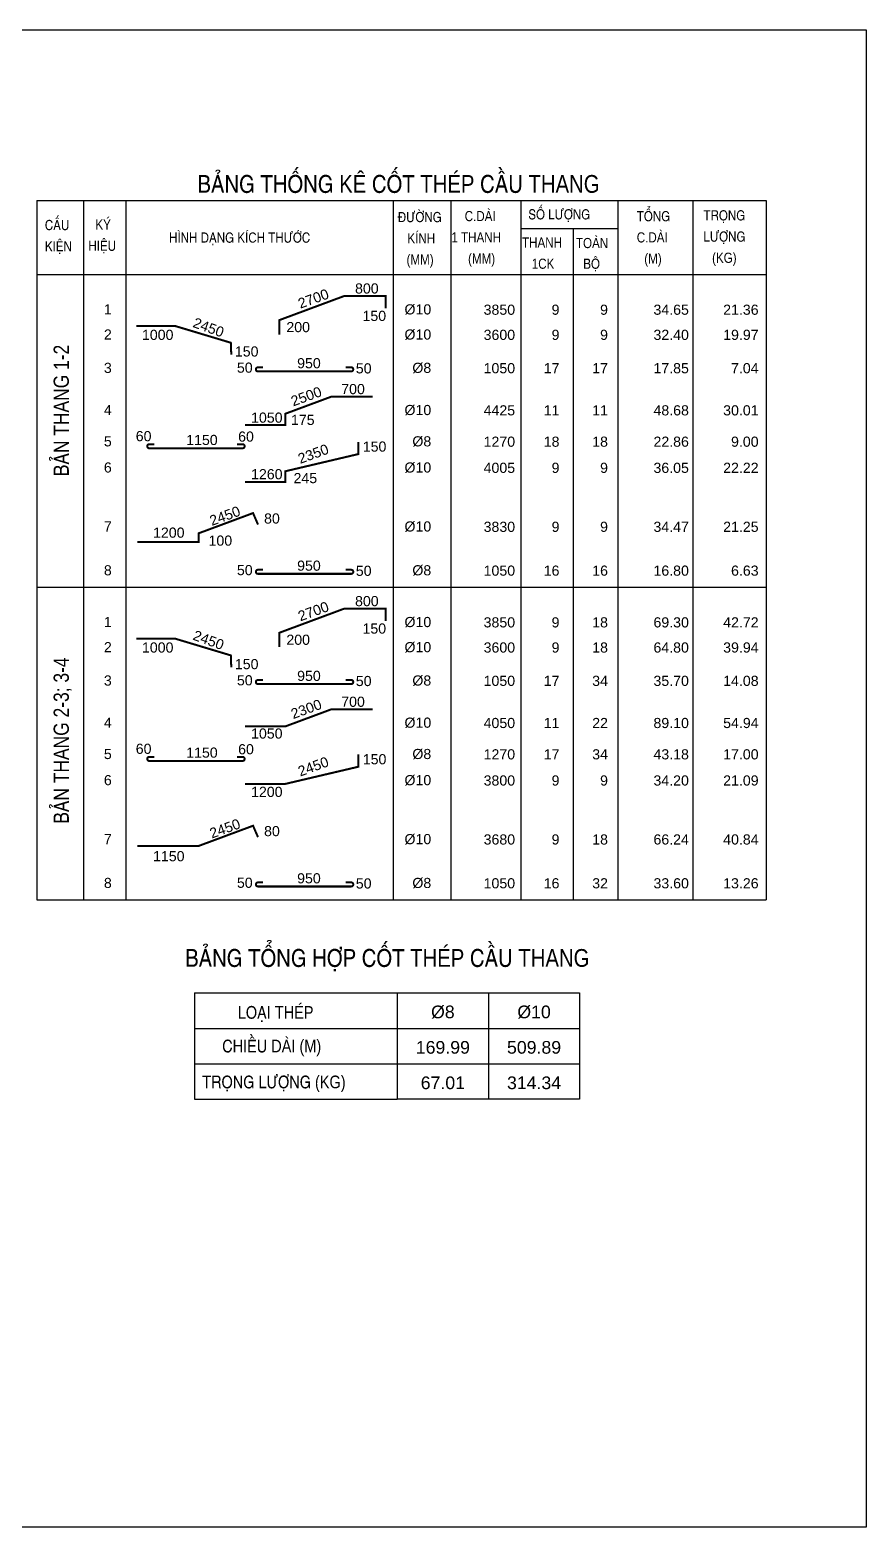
# Model space of a CAD drawing. Header units: millimetres. Extents: x -559287 to -299624, y 2351330 to 2655682.
# Drawn here: x -424143 to -407640, y 2351330 to 2380879 of the extents above; entities that cross this region are included whole.
import ezdxf
from ezdxf.enums import TextEntityAlignment as Align

# ---------------------------------------------------------------- set-up
doc = ezdxf.new("R2010")
doc.units = ezdxf.units.MM
doc.header["$LTSCALE"] = 10
for name, color, linetype, lineweight in [('Net thay', 4, 'Continuous', 25), ('Text', 54, 'Continuous', 25), ('Thep doc', 140, 'Continuous', 60), ('TKTHEP', 54, 'Continuous', 25)]:
    doc.layers.add(name, color=color, linetype=linetype, lineweight=lineweight)
doc.layers.add('ththep', color=3, linetype='Continuous')
doc.styles.add('NGHIA5', font='arial_0.ttf', dxfattribs={"height": 180})
doc.styles.add('STYLE1-S1', font='VHARIALN.TTF')

# ---------------------------------------------------------------- blocks, each defined once
blk = doc.blocks.new('NGHIA_THKE')
at = {"layer": 'TKTHEP', "style": 'NGHIA5'}
for tag, p in [('KT1', (-6747, 220)), ('KT2', (-5931, 212)), ('KT3', (-4910, 212)), ('KT4', (-3927, 212)), ('KT5', (-2978, 212)), ('KT6', (-2066, 212)), ('KT7', (-1094, 212)), ('DK', (0, 0)), ('CD1T', (2069, -8)), ('1T', (3164, -8)), ('TST', (4360, -8)), ('TCD', (6357, -8)), ('TL', (8076, -8)), ('KT8', (-6747, -258)), ('KT9', (-5931, -266)), ('KT10', (-4910, -266)), ('KT11', (-3927, -266)), ('KT12', (-2978, -266)), ('KT13', (-2066, -266)), ('KT14', (-1094, -266))]:
    blk.add_attdef(tag, text='', height=250, dxfattribs=at).set_placement(p, align=Align.RIGHT)
blk.add_attdef('SHT', text='', height=250, dxfattribs=at).set_placement((-7979, 0), align=Align.CENTER)

msp = doc.modelspace()

# ---------------------------------------------------------------- linework, layer by layer
at = {"layer": 'Net thay', "linetype": 'Continuous'}
for p, q in [((-424009.2, 2377509.3), (-409609.1, 2377509.3)), ((-424009.2, 2377509.3), (-424009.2, 2363712.1)), ((-423084.8, 2377509.3), (-423084.8, 2363712.1)), ((-422249.3, 2377509.3), (-422249.3, 2363712.1)), ((-416970.9, 2377509.3), (-416970.9, 2363712.1)), ((-415834.2, 2377509.3), (-415834.2, 2363712.1)), ((-414457.3, 2377509.3), (-414457.3, 2363712.1)), ((-412539.9, 2377509.3), (-412539.9, 2363712.1)), ((-411058.1, 2377509.3), (-411058.1, 2363712.1)), ((-409609.1, 2377509.3), (-409609.1, 2363712.1)), ((-414457.3, 2376959), (-412539.9, 2376959)), ((-413422.5, 2376959), (-413422.5, 2363712.1)), ((-424009.2, 2376054), (-409609.1, 2376054)), ((-424009.2, 2369883), (-409609.1, 2369883)), ((-424009.2, 2363712.1), (-409609.1, 2363712.1))]:
    msp.add_line(p, q, dxfattribs=at)
at = {"layer": 'Thep doc', "const_width": 40}
for points in [[(-419223.4, 2374867.2), (-419223.4, 2375150.4), (-417939.9, 2375627.3), (-417122, 2375627.3), (-417122, 2375384.8)], [(-420168.9, 2374469), (-420178, 2374704.8), (-421268.3, 2375032.6), (-422042.4, 2375032.6)], [(-419896.7, 2373079), (-419103.6, 2373079), (-419103.6, 2373079), (-419103.6, 2373302.7), (-418193.2, 2373641), (-417375.3, 2373641)], [(-419896.7, 2371956.1), (-419103.6, 2371956.1), (-419103.6, 2372168.1), (-417664.1, 2372506.5), (-417664.1, 2372749)], [(-422023.6, 2370773.8), (-420812.5, 2370773.8), (-420812.5, 2370773.8), (-420812.5, 2370943.9), (-419739.6, 2371342.5), (-419641.5, 2371116.7)], [(-419223.4, 2368696.3), (-419223.4, 2368979.4), (-417939.9, 2369456.4), (-417122, 2369456.4), (-417122, 2369213.8)], [(-420168.9, 2368298), (-420178, 2368533.9), (-421268.3, 2368861.7), (-422042.4, 2368861.7)], [(-419896.7, 2367131.7), (-419103.6, 2367131.7), (-418193.2, 2367470.1), (-417375.3, 2367470.1)], [(-419896.7, 2365997.2), (-419103.6, 2365997.2), (-417664.1, 2366335.5), (-417664.1, 2366578)], [(-422023.6, 2364772.9), (-420812.5, 2364772.9), (-419739.6, 2365171.5), (-419641.5, 2364945.7)]]:
    msp.add_lwpolyline(points, dxfattribs=at)
for points in [[(-419541.1, 2374219.5), (-419643.4, 2374219.5, 1), (-419643.4, 2374139.5), (-417801.6, 2374139.5, 1), (-417801.6, 2374219.5), (-417909.2, 2374219.5)], [(-421685.1, 2372701.8), (-421787.4, 2372701.8, 1), (-421787.4, 2372621.8), (-419945.6, 2372621.8, 1), (-419945.6, 2372701.8), (-420053.2, 2372701.8)], [(-419541.1, 2370223.5), (-419643.4, 2370223.5, 1), (-419643.4, 2370143.5), (-417801.6, 2370143.5, 1), (-417801.6, 2370223.5), (-417909.2, 2370223.5)], [(-419541.1, 2368048.5), (-419643.4, 2368048.5, 1), (-419643.4, 2367968.5), (-417801.6, 2367968.5, 1), (-417801.6, 2368048.5), (-417909.2, 2368048.5)], [(-421685.1, 2366530.9), (-421787.4, 2366530.9, 1), (-421787.4, 2366450.9), (-419945.6, 2366450.9, 1), (-419945.6, 2366530.9), (-420053.2, 2366530.9)], [(-419541.1, 2364052.5), (-419643.4, 2364052.5, 1), (-419643.4, 2363972.5), (-417801.6, 2363972.5, 1), (-417801.6, 2364052.5), (-417909.2, 2364052.5)]]:
    msp.add_lwpolyline(points, format="xyb", dxfattribs=at)
at = {"layer": 'ththep', "color": 3}
for p, q in [((-420893, 2361872.6), (-416893, 2361872.6)), ((-420893, 2361872.6), (-420893, 2359772.6)), ((-416893, 2361872.6), (-416893, 2359772.6)), ((-420893, 2361172.6), (-416893, 2361172.6)), ((-420893, 2360472.6), (-416893, 2360472.6)), ((-420893, 2359772.6), (-416893, 2359772.6))]:
    msp.add_line(p, q, dxfattribs=at)
at = {"layer": 'ththep'}
for p, q in [((-416893, 2361872.6), (-413293, 2361872.6)), ((-415093, 2361872.6), (-415093, 2359772.6)), ((-413293, 2361872.6), (-413293, 2359772.6)), ((-416893, 2361172.6), (-413293, 2361172.6)), ((-416893, 2360472.6), (-413293, 2360472.6)), ((-413293, 2359772.6), (-416893, 2359772.6))]:
    msp.add_line(p, q, dxfattribs=at)
msp.add_lwpolyline([(-428812.7, 2380878.6), (-407640.3, 2380878.6), (-407640.3, 2351329.5), (-428812.7, 2351329.5)], close=True, dxfattribs=at)

# ---------------------------------------------------------------- block references
at = {"layer": 'TKTHEP'}
ref = msp.add_blockref('NGHIA_THKE', (-416222.5, 2375263.5), dxfattribs=dict(at, xscale=0.7999999999883585, yscale=0.7999999998137355, zscale=0.8))
ref.add_attrib('SHT', '1', dxfattribs={"height": 200, "style": 'NGHIA5'}).set_placement((-422605.5, 2375263.5), align=Align.CENTER)
ref.add_attrib('KT3', '2700', dxfattribs={"height": 200, "rotation": 20, "style": 'NGHIA5'}).set_placement((-418222.5, 2375588), align=Align.RIGHT)
ref.add_attrib('KT4', '150', dxfattribs={"height": 200, "style": 'NGHIA5'}).set_placement((-417113.2, 2375134.8), align=Align.RIGHT)
ref.add_attrib('KT5', '800', dxfattribs={"height": 200, "style": 'NGHIA5'}).set_placement((-417260.3, 2375676.4), align=Align.RIGHT)
ref.add_attrib('KT6', '200', dxfattribs={"height": 200, "style": 'NGHIA5'}).set_placement((-418615.5, 2374913.8), align=Align.RIGHT)
ref.add_attrib('DK', '%%c10', dxfattribs={"height": 200, "style": 'NGHIA5'}).set_placement((-416222.5, 2375263.5), align=Align.RIGHT)
ref.add_attrib('CD1T', '3850', dxfattribs={"height": 200, "style": 'NGHIA5'}).set_placement((-414567.1, 2375256.9), align=Align.RIGHT)
ref.add_attrib('1T', '9', dxfattribs={"height": 200, "style": 'NGHIA5'}).set_placement((-413691.4, 2375256.9), align=Align.RIGHT)
ref.add_attrib('TST', '9', dxfattribs={"height": 200, "style": 'NGHIA5'}).set_placement((-412734.4, 2375256.9), align=Align.RIGHT)
ref.add_attrib('TCD', '34.65', dxfattribs={"height": 200, "style": 'NGHIA5'}).set_placement((-411137.1, 2375256.9), align=Align.RIGHT)
ref.add_attrib('TL', '21.36', dxfattribs={"height": 200, "style": 'NGHIA5'}).set_placement((-409761.4, 2375256.9), align=Align.RIGHT)
ref = msp.add_blockref('NGHIA_THKE', (-416222.5, 2374767.4), dxfattribs=dict(at, xscale=0.7999999999883585, yscale=0.7999999998137355, zscale=0.8))
ref.add_attrib('SHT', '2', dxfattribs={"height": 200, "style": 'NGHIA5'}).set_placement((-422605.5, 2374767.4), align=Align.CENTER)
ref.add_attrib('KT1', '1000', dxfattribs={"height": 200, "style": 'NGHIA5'}).set_placement((-421310.4, 2374760.7), align=Align.RIGHT)
ref.add_attrib('KT4', '150', dxfattribs={"height": 200, "style": 'NGHIA5'}).set_placement((-419632.2, 2374432.8), align=Align.RIGHT)
ref.add_attrib('KT5', '2450', dxfattribs={"height": 200, "rotation": 340, "style": 'NGHIA5'}).set_placement((-420359.1, 2374807.6), align=Align.RIGHT)
ref.add_attrib('DK', '%%c10', dxfattribs={"height": 200, "style": 'NGHIA5'}).set_placement((-416222.5, 2374767.4), align=Align.RIGHT)
ref.add_attrib('CD1T', '3600', dxfattribs={"height": 200, "style": 'NGHIA5'}).set_placement((-414567.1, 2374760.8), align=Align.RIGHT)
ref.add_attrib('1T', '9', dxfattribs={"height": 200, "style": 'NGHIA5'}).set_placement((-413691.4, 2374760.8), align=Align.RIGHT)
ref.add_attrib('TST', '9', dxfattribs={"height": 200, "style": 'NGHIA5'}).set_placement((-412734.4, 2374760.8), align=Align.RIGHT)
ref.add_attrib('TCD', '32.40', dxfattribs={"height": 200, "style": 'NGHIA5'}).set_placement((-411137.1, 2374760.8), align=Align.RIGHT)
ref.add_attrib('TL', '19.97', dxfattribs={"height": 200, "style": 'NGHIA5'}).set_placement((-409761.4, 2374760.8), align=Align.RIGHT)
ref = msp.add_blockref('NGHIA_THKE', (-416222.5, 2374109.4), dxfattribs=dict(at, xscale=0.7999999999883585, yscale=0.7999999998137355, zscale=0.8))
ref.add_attrib('SHT', '3', dxfattribs={"height": 200, "style": 'NGHIA5'}).set_placement((-422605.5, 2374109.4), align=Align.CENTER)
ref.add_attrib('KT1', '50', dxfattribs={"height": 200, "style": 'NGHIA5'}).set_placement((-419746.8, 2374113.3), align=Align.RIGHT)
ref.add_attrib('KT2', '950', dxfattribs={"height": 200, "style": 'NGHIA5'}).set_placement((-418403.2, 2374201), align=Align.RIGHT)
ref.add_attrib('KT3', '50', dxfattribs={"height": 200, "style": 'NGHIA5'}).set_placement((-417400.1, 2374099.4), align=Align.RIGHT)
ref.add_attrib('DK', '%%c8', dxfattribs={"height": 200, "style": 'NGHIA5'}).set_placement((-416222.5, 2374109.4), align=Align.RIGHT)
ref.add_attrib('CD1T', '1050', dxfattribs={"height": 200, "style": 'NGHIA5'}).set_placement((-414567.1, 2374102.8), align=Align.RIGHT)
ref.add_attrib('1T', '17', dxfattribs={"height": 200, "style": 'NGHIA5'}).set_placement((-413691.4, 2374102.8), align=Align.RIGHT)
ref.add_attrib('TST', '17', dxfattribs={"height": 200, "style": 'NGHIA5'}).set_placement((-412734.4, 2374102.8), align=Align.RIGHT)
ref.add_attrib('TCD', '17.85', dxfattribs={"height": 200, "style": 'NGHIA5'}).set_placement((-411137.1, 2374102.8), align=Align.RIGHT)
ref.add_attrib('TL', '7.04', dxfattribs={"height": 200, "style": 'NGHIA5'}).set_placement((-409761.4, 2374102.8), align=Align.RIGHT)
ref = msp.add_blockref('NGHIA_THKE', (-416222.5, 2373277.2), dxfattribs=dict(at, xscale=0.7999999999883585, yscale=0.7999999998137355, zscale=0.8))
ref.add_attrib('SHT', '4', dxfattribs={"height": 200, "style": 'NGHIA5'}).set_placement((-422605.5, 2373277.2), align=Align.CENTER)
ref.add_attrib('KT1', '1050', dxfattribs={"height": 200, "style": 'NGHIA5'}).set_placement((-419157.2, 2373126.6), align=Align.RIGHT)
ref.add_attrib('KT3', '2500', dxfattribs={"height": 200, "rotation": 20, "style": 'NGHIA5'}).set_placement((-418363.3, 2373659.4), align=Align.RIGHT)
ref.add_attrib('KT4', '175', dxfattribs={"height": 200, "style": 'NGHIA5'}).set_placement((-418524.5, 2373082.6), align=Align.RIGHT)
ref.add_attrib('KT5', '700', dxfattribs={"height": 200, "style": 'NGHIA5'}).set_placement((-417532.9, 2373690.1), align=Align.RIGHT)
ref.add_attrib('DK', '%%c10', dxfattribs={"height": 200, "style": 'NGHIA5'}).set_placement((-416222.5, 2373277.2), align=Align.RIGHT)
ref.add_attrib('CD1T', '4425', dxfattribs={"height": 200, "style": 'NGHIA5'}).set_placement((-414567.1, 2373270.6), align=Align.RIGHT)
ref.add_attrib('1T', '11', dxfattribs={"height": 200, "style": 'NGHIA5'}).set_placement((-413691.4, 2373270.6), align=Align.RIGHT)
ref.add_attrib('TST', '11', dxfattribs={"height": 200, "style": 'NGHIA5'}).set_placement((-412734.4, 2373270.6), align=Align.RIGHT)
ref.add_attrib('TCD', '48.68', dxfattribs={"height": 200, "style": 'NGHIA5'}).set_placement((-411137.1, 2373270.6), align=Align.RIGHT)
ref.add_attrib('TL', '30.01', dxfattribs={"height": 200, "style": 'NGHIA5'}).set_placement((-409761.4, 2373270.6), align=Align.RIGHT)
ref = msp.add_blockref('NGHIA_THKE', (-416222.5, 2372658.8), dxfattribs=dict(at, xscale=0.7999999999883585, yscale=0.7999999998137355, zscale=0.8))
ref.add_attrib('SHT', '5', dxfattribs={"height": 200, "style": 'NGHIA5'}).set_placement((-422605.5, 2372658.8), align=Align.CENTER)
ref.add_attrib('KT1', '60', dxfattribs={"height": 200, "style": 'NGHIA5'}).set_placement((-421744, 2372761.7), align=Align.RIGHT)
ref.add_attrib('KT2', '1150', dxfattribs={"height": 200, "style": 'NGHIA5'}).set_placement((-420437.3, 2372686.3), align=Align.RIGHT)
ref.add_attrib('KT3', '60', dxfattribs={"height": 200, "style": 'NGHIA5'}).set_placement((-419723.2, 2372753.3), align=Align.RIGHT)
ref.add_attrib('DK', '%%c8', dxfattribs={"height": 200, "style": 'NGHIA5'}).set_placement((-416222.5, 2372658.8), align=Align.RIGHT)
ref.add_attrib('CD1T', '1270', dxfattribs={"height": 200, "style": 'NGHIA5'}).set_placement((-414567.1, 2372652.1), align=Align.RIGHT)
ref.add_attrib('1T', '18', dxfattribs={"height": 200, "style": 'NGHIA5'}).set_placement((-413691.4, 2372652.1), align=Align.RIGHT)
ref.add_attrib('TST', '18', dxfattribs={"height": 200, "style": 'NGHIA5'}).set_placement((-412734.4, 2372652.1), align=Align.RIGHT)
ref.add_attrib('TCD', '22.86', dxfattribs={"height": 200, "style": 'NGHIA5'}).set_placement((-411137.1, 2372652.1), align=Align.RIGHT)
ref.add_attrib('TL', '9.00', dxfattribs={"height": 200, "style": 'NGHIA5'}).set_placement((-409761.4, 2372652.1), align=Align.RIGHT)
ref = msp.add_blockref('NGHIA_THKE', (-416222.5, 2372142.6), dxfattribs=dict(at, xscale=0.7999999999883585, yscale=0.7999999998137355, zscale=0.8))
ref.add_attrib('SHT', '6', dxfattribs={"height": 200, "style": 'NGHIA5'}).set_placement((-422605.5, 2372142.6), align=Align.CENTER)
ref.add_attrib('KT1', '1260', dxfattribs={"height": 200, "style": 'NGHIA5'}).set_placement((-419157.2, 2372010.7), align=Align.RIGHT)
ref.add_attrib('KT3', '2350', dxfattribs={"height": 200, "rotation": 20, "style": 'NGHIA5'}).set_placement((-418225.1, 2372524.8), align=Align.RIGHT)
ref.add_attrib('KT4', '245', dxfattribs={"height": 200, "style": 'NGHIA5'}).set_placement((-418474.2, 2371932.7), align=Align.RIGHT)
ref.add_attrib('KT5', '150', dxfattribs={"height": 200, "style": 'NGHIA5'}).set_placement((-417107.6, 2372555.5), align=Align.RIGHT)
ref.add_attrib('DK', '%%c10', dxfattribs={"height": 200, "style": 'NGHIA5'}).set_placement((-416222.5, 2372142.6), align=Align.RIGHT)
ref.add_attrib('CD1T', '4005', dxfattribs={"height": 200, "style": 'NGHIA5'}).set_placement((-414567.1, 2372136), align=Align.RIGHT)
ref.add_attrib('1T', '9', dxfattribs={"height": 200, "style": 'NGHIA5'}).set_placement((-413691.4, 2372136), align=Align.RIGHT)
ref.add_attrib('TST', '9', dxfattribs={"height": 200, "style": 'NGHIA5'}).set_placement((-412734.4, 2372136), align=Align.RIGHT)
ref.add_attrib('TCD', '36.05', dxfattribs={"height": 200, "style": 'NGHIA5'}).set_placement((-411137.1, 2372136), align=Align.RIGHT)
ref.add_attrib('TL', '22.22', dxfattribs={"height": 200, "style": 'NGHIA5'}).set_placement((-409761.4, 2372136), align=Align.RIGHT)
ref = msp.add_blockref('NGHIA_THKE', (-416222.5, 2370978.7), dxfattribs=dict(at, xscale=0.7999999999883585, yscale=0.7999999998137355, zscale=0.8))
ref.add_attrib('SHT', '7', dxfattribs={"height": 200, "style": 'NGHIA5'}).set_placement((-422605.5, 2370978.7), align=Align.CENTER)
ref.add_attrib('KT2', '100', dxfattribs={"height": 200, "style": 'NGHIA5'}).set_placement((-420151.6, 2370699.5), align=Align.RIGHT)
ref.add_attrib('KT3', '2450', dxfattribs={"height": 200, "rotation": 20, "style": 'NGHIA5'}).set_placement((-419968.9, 2371301), align=Align.RIGHT)
ref.add_attrib('KT4', '80', dxfattribs={"height": 200, "style": 'NGHIA5'}).set_placement((-419211.1, 2371136.7), align=Align.RIGHT)
ref.add_attrib('KT6', '1200', dxfattribs={"height": 200, "style": 'NGHIA5'}).set_placement((-421091.6, 2370856.8), align=Align.RIGHT)
ref.add_attrib('DK', '%%c10', dxfattribs={"height": 200, "style": 'NGHIA5'}).set_placement((-416222.5, 2370978.7), align=Align.RIGHT)
ref.add_attrib('CD1T', '3830', dxfattribs={"height": 200, "style": 'NGHIA5'}).set_placement((-414567.1, 2370972), align=Align.RIGHT)
ref.add_attrib('1T', '9', dxfattribs={"height": 200, "style": 'NGHIA5'}).set_placement((-413691.4, 2370972), align=Align.RIGHT)
ref.add_attrib('TST', '9', dxfattribs={"height": 200, "style": 'NGHIA5'}).set_placement((-412734.4, 2370972), align=Align.RIGHT)
ref.add_attrib('TCD', '34.47', dxfattribs={"height": 200, "style": 'NGHIA5'}).set_placement((-411137.1, 2370972), align=Align.RIGHT)
ref.add_attrib('TL', '21.25', dxfattribs={"height": 200, "style": 'NGHIA5'}).set_placement((-409761.4, 2370972), align=Align.RIGHT)
ref = msp.add_blockref('NGHIA_THKE', (-416222.5, 2370113.4), dxfattribs=dict(at, xscale=0.7999999999883585, yscale=0.7999999998137355, zscale=0.8))
ref.add_attrib('SHT', '8', dxfattribs={"height": 200, "style": 'NGHIA5'}).set_placement((-422605.5, 2370113.4), align=Align.CENTER)
ref.add_attrib('KT1', '50', dxfattribs={"height": 200, "style": 'NGHIA5'}).set_placement((-419746.8, 2370117.3), align=Align.RIGHT)
ref.add_attrib('KT2', '950', dxfattribs={"height": 200, "style": 'NGHIA5'}).set_placement((-418403.2, 2370205), align=Align.RIGHT)
ref.add_attrib('KT3', '50', dxfattribs={"height": 200, "style": 'NGHIA5'}).set_placement((-417400.1, 2370103.4), align=Align.RIGHT)
ref.add_attrib('DK', '%%c8', dxfattribs={"height": 200, "style": 'NGHIA5'}).set_placement((-416222.5, 2370113.4), align=Align.RIGHT)
ref.add_attrib('CD1T', '1050', dxfattribs={"height": 200, "style": 'NGHIA5'}).set_placement((-414567.1, 2370106.8), align=Align.RIGHT)
ref.add_attrib('1T', '16', dxfattribs={"height": 200, "style": 'NGHIA5'}).set_placement((-413691.4, 2370106.8), align=Align.RIGHT)
ref.add_attrib('TST', '16', dxfattribs={"height": 200, "style": 'NGHIA5'}).set_placement((-412734.4, 2370106.8), align=Align.RIGHT)
ref.add_attrib('TCD', '16.80', dxfattribs={"height": 200, "style": 'NGHIA5'}).set_placement((-411137.1, 2370106.8), align=Align.RIGHT)
ref.add_attrib('TL', '6.63', dxfattribs={"height": 200, "style": 'NGHIA5'}).set_placement((-409761.4, 2370106.8), align=Align.RIGHT)
ref = msp.add_blockref('NGHIA_THKE', (-416222.5, 2369092.5), dxfattribs=dict(at, xscale=0.7999999999883585, yscale=0.7999999998137355, zscale=0.8))
ref.add_attrib('SHT', '1', dxfattribs={"height": 200, "style": 'NGHIA5'}).set_placement((-422605.5, 2369092.5), align=Align.CENTER)
ref.add_attrib('KT3', '2700', dxfattribs={"height": 200, "rotation": 20, "style": 'NGHIA5'}).set_placement((-418222.5, 2369417), align=Align.RIGHT)
ref.add_attrib('KT4', '150', dxfattribs={"height": 200, "style": 'NGHIA5'}).set_placement((-417113.2, 2368963.9), align=Align.RIGHT)
ref.add_attrib('KT5', '800', dxfattribs={"height": 200, "style": 'NGHIA5'}).set_placement((-417260.3, 2369505.4), align=Align.RIGHT)
ref.add_attrib('KT6', '200', dxfattribs={"height": 200, "style": 'NGHIA5'}).set_placement((-418615.5, 2368742.8), align=Align.RIGHT)
ref.add_attrib('DK', '%%c10', dxfattribs={"height": 200, "style": 'NGHIA5'}).set_placement((-416222.5, 2369092.5), align=Align.RIGHT)
ref.add_attrib('CD1T', '3850', dxfattribs={"height": 200, "style": 'NGHIA5'}).set_placement((-414567.1, 2369085.9), align=Align.RIGHT)
ref.add_attrib('1T', '9', dxfattribs={"height": 200, "style": 'NGHIA5'}).set_placement((-413691.4, 2369085.9), align=Align.RIGHT)
ref.add_attrib('TST', '18', dxfattribs={"height": 200, "style": 'NGHIA5'}).set_placement((-412734.4, 2369085.9), align=Align.RIGHT)
ref.add_attrib('TCD', '69.30', dxfattribs={"height": 200, "style": 'NGHIA5'}).set_placement((-411137.1, 2369085.9), align=Align.RIGHT)
ref.add_attrib('TL', '42.72', dxfattribs={"height": 200, "style": 'NGHIA5'}).set_placement((-409761.4, 2369085.9), align=Align.RIGHT)
ref = msp.add_blockref('NGHIA_THKE', (-416222.5, 2368596.5), dxfattribs=dict(at, xscale=0.7999999999883585, yscale=0.7999999998137355, zscale=0.8))
ref.add_attrib('SHT', '2', dxfattribs={"height": 200, "style": 'NGHIA5'}).set_placement((-422605.5, 2368596.5), align=Align.CENTER)
ref.add_attrib('KT1', '1000', dxfattribs={"height": 200, "style": 'NGHIA5'}).set_placement((-421310.4, 2368589.7), align=Align.RIGHT)
ref.add_attrib('KT4', '150', dxfattribs={"height": 200, "style": 'NGHIA5'}).set_placement((-419632.2, 2368261.9), align=Align.RIGHT)
ref.add_attrib('KT5', '2450', dxfattribs={"height": 200, "rotation": 340, "style": 'NGHIA5'}).set_placement((-420359.1, 2368636.6), align=Align.RIGHT)
ref.add_attrib('DK', '%%c10', dxfattribs={"height": 200, "style": 'NGHIA5'}).set_placement((-416222.5, 2368596.5), align=Align.RIGHT)
ref.add_attrib('CD1T', '3600', dxfattribs={"height": 200, "style": 'NGHIA5'}).set_placement((-414567.1, 2368589.8), align=Align.RIGHT)
ref.add_attrib('1T', '9', dxfattribs={"height": 200, "style": 'NGHIA5'}).set_placement((-413691.4, 2368589.8), align=Align.RIGHT)
ref.add_attrib('TST', '18', dxfattribs={"height": 200, "style": 'NGHIA5'}).set_placement((-412734.4, 2368589.8), align=Align.RIGHT)
ref.add_attrib('TCD', '64.80', dxfattribs={"height": 200, "style": 'NGHIA5'}).set_placement((-411137.1, 2368589.8), align=Align.RIGHT)
ref.add_attrib('TL', '39.94', dxfattribs={"height": 200, "style": 'NGHIA5'}).set_placement((-409761.4, 2368589.8), align=Align.RIGHT)
ref = msp.add_blockref('NGHIA_THKE', (-416222.5, 2367938.4), dxfattribs=dict(at, xscale=0.7999999999883585, yscale=0.7999999998137355, zscale=0.8))
ref.add_attrib('SHT', '3', dxfattribs={"height": 200, "style": 'NGHIA5'}).set_placement((-422605.5, 2367938.4), align=Align.CENTER)
ref.add_attrib('KT1', '50', dxfattribs={"height": 200, "style": 'NGHIA5'}).set_placement((-419746.8, 2367942.4), align=Align.RIGHT)
ref.add_attrib('KT2', '950', dxfattribs={"height": 200, "style": 'NGHIA5'}).set_placement((-418403.2, 2368030), align=Align.RIGHT)
ref.add_attrib('KT3', '50', dxfattribs={"height": 200, "style": 'NGHIA5'}).set_placement((-417400.1, 2367928.4), align=Align.RIGHT)
ref.add_attrib('DK', '%%c8', dxfattribs={"height": 200, "style": 'NGHIA5'}).set_placement((-416222.5, 2367938.4), align=Align.RIGHT)
ref.add_attrib('CD1T', '1050', dxfattribs={"height": 200, "style": 'NGHIA5'}).set_placement((-414567.1, 2367931.8), align=Align.RIGHT)
ref.add_attrib('1T', '17', dxfattribs={"height": 200, "style": 'NGHIA5'}).set_placement((-413691.4, 2367931.8), align=Align.RIGHT)
ref.add_attrib('TST', '34', dxfattribs={"height": 200, "style": 'NGHIA5'}).set_placement((-412734.4, 2367931.8), align=Align.RIGHT)
ref.add_attrib('TCD', '35.70', dxfattribs={"height": 200, "style": 'NGHIA5'}).set_placement((-411137.1, 2367931.8), align=Align.RIGHT)
ref.add_attrib('TL', '14.08', dxfattribs={"height": 200, "style": 'NGHIA5'}).set_placement((-409761.4, 2367931.8), align=Align.RIGHT)
ref = msp.add_blockref('NGHIA_THKE', (-416222.5, 2367106.2), dxfattribs=dict(at, xscale=0.7999999999883585, yscale=0.7999999998137355, zscale=0.8))
ref.add_attrib('SHT', '4', dxfattribs={"height": 200, "style": 'NGHIA5'}).set_placement((-422605.5, 2367106.2), align=Align.CENTER)
ref.add_attrib('KT1', '1050', dxfattribs={"height": 200, "style": 'NGHIA5'}).set_placement((-419157.2, 2366892), align=Align.RIGHT)
ref.add_attrib('KT3', '2300', dxfattribs={"height": 200, "rotation": 20, "style": 'NGHIA5'}).set_placement((-418363.3, 2367488.4), align=Align.RIGHT)
ref.add_attrib('KT5', '700', dxfattribs={"height": 200, "style": 'NGHIA5'}).set_placement((-417532.9, 2367519.1), align=Align.RIGHT)
ref.add_attrib('DK', '%%c10', dxfattribs={"height": 200, "style": 'NGHIA5'}).set_placement((-416222.5, 2367106.2), align=Align.RIGHT)
ref.add_attrib('CD1T', '4050', dxfattribs={"height": 200, "style": 'NGHIA5'}).set_placement((-414567.1, 2367099.6), align=Align.RIGHT)
ref.add_attrib('1T', '11', dxfattribs={"height": 200, "style": 'NGHIA5'}).set_placement((-413691.4, 2367099.6), align=Align.RIGHT)
ref.add_attrib('TST', '22', dxfattribs={"height": 200, "style": 'NGHIA5'}).set_placement((-412734.4, 2367099.6), align=Align.RIGHT)
ref.add_attrib('TCD', '89.10', dxfattribs={"height": 200, "style": 'NGHIA5'}).set_placement((-411137.1, 2367099.6), align=Align.RIGHT)
ref.add_attrib('TL', '54.94', dxfattribs={"height": 200, "style": 'NGHIA5'}).set_placement((-409761.4, 2367099.6), align=Align.RIGHT)
ref = msp.add_blockref('NGHIA_THKE', (-416222.5, 2366487.8), dxfattribs=dict(at, xscale=0.7999999999883585, yscale=0.7999999998137355, zscale=0.8))
ref.add_attrib('SHT', '5', dxfattribs={"height": 200, "style": 'NGHIA5'}).set_placement((-422605.5, 2366487.8), align=Align.CENTER)
ref.add_attrib('KT1', '60', dxfattribs={"height": 200, "style": 'NGHIA5'}).set_placement((-421744, 2366590.8), align=Align.RIGHT)
ref.add_attrib('KT2', '1150', dxfattribs={"height": 200, "style": 'NGHIA5'}).set_placement((-420437.3, 2366515.3), align=Align.RIGHT)
ref.add_attrib('KT3', '60', dxfattribs={"height": 200, "style": 'NGHIA5'}).set_placement((-419723.2, 2366582.3), align=Align.RIGHT)
ref.add_attrib('DK', '%%c8', dxfattribs={"height": 200, "style": 'NGHIA5'}).set_placement((-416222.5, 2366487.8), align=Align.RIGHT)
ref.add_attrib('CD1T', '1270', dxfattribs={"height": 200, "style": 'NGHIA5'}).set_placement((-414567.1, 2366481.2), align=Align.RIGHT)
ref.add_attrib('1T', '17', dxfattribs={"height": 200, "style": 'NGHIA5'}).set_placement((-413691.4, 2366481.2), align=Align.RIGHT)
ref.add_attrib('TST', '34', dxfattribs={"height": 200, "style": 'NGHIA5'}).set_placement((-412734.4, 2366481.2), align=Align.RIGHT)
ref.add_attrib('TCD', '43.18', dxfattribs={"height": 200, "style": 'NGHIA5'}).set_placement((-411137.1, 2366481.2), align=Align.RIGHT)
ref.add_attrib('TL', '17.00', dxfattribs={"height": 200, "style": 'NGHIA5'}).set_placement((-409761.4, 2366481.2), align=Align.RIGHT)
ref = msp.add_blockref('NGHIA_THKE', (-416222.5, 2365971.6), dxfattribs=dict(at, xscale=0.7999999999883585, yscale=0.7999999998137355, zscale=0.8))
ref.add_attrib('SHT', '6', dxfattribs={"height": 200, "style": 'NGHIA5'}).set_placement((-422605.5, 2365971.6), align=Align.CENTER)
ref.add_attrib('KT1', '1200', dxfattribs={"height": 200, "style": 'NGHIA5'}).set_placement((-419157.2, 2365740.2), align=Align.RIGHT)
ref.add_attrib('KT3', '2450', dxfattribs={"height": 200, "rotation": 20, "style": 'NGHIA5'}).set_placement((-418225.1, 2366353.8), align=Align.RIGHT)
ref.add_attrib('KT5', '150', dxfattribs={"height": 200, "style": 'NGHIA5'}).set_placement((-417107.6, 2366384.5), align=Align.RIGHT)
ref.add_attrib('DK', '%%c10', dxfattribs={"height": 200, "style": 'NGHIA5'}).set_placement((-416222.5, 2365971.6), align=Align.RIGHT)
ref.add_attrib('CD1T', '3800', dxfattribs={"height": 200, "style": 'NGHIA5'}).set_placement((-414567.1, 2365965), align=Align.RIGHT)
ref.add_attrib('1T', '9', dxfattribs={"height": 200, "style": 'NGHIA5'}).set_placement((-413691.4, 2365965), align=Align.RIGHT)
ref.add_attrib('TST', '9', dxfattribs={"height": 200, "style": 'NGHIA5'}).set_placement((-412734.4, 2365965), align=Align.RIGHT)
ref.add_attrib('TCD', '34.20', dxfattribs={"height": 200, "style": 'NGHIA5'}).set_placement((-411137.1, 2365965), align=Align.RIGHT)
ref.add_attrib('TL', '21.09', dxfattribs={"height": 200, "style": 'NGHIA5'}).set_placement((-409761.4, 2365965), align=Align.RIGHT)
ref = msp.add_blockref('NGHIA_THKE', (-416222.5, 2364807.7), dxfattribs=dict(at, xscale=0.7999999999883585, yscale=0.7999999998137355, zscale=0.8))
ref.add_attrib('SHT', '7', dxfattribs={"height": 200, "style": 'NGHIA5'}).set_placement((-422605.5, 2364807.7), align=Align.CENTER)
ref.add_attrib('KT3', '2450', dxfattribs={"height": 200, "rotation": 20, "style": 'NGHIA5'}).set_placement((-419968.9, 2365130), align=Align.RIGHT)
ref.add_attrib('KT4', '80', dxfattribs={"height": 200, "style": 'NGHIA5'}).set_placement((-419211.1, 2364965.8), align=Align.RIGHT)
ref.add_attrib('KT6', '1150', dxfattribs={"height": 200, "style": 'NGHIA5'}).set_placement((-421091.6, 2364471.1), align=Align.RIGHT)
ref.add_attrib('DK', '%%c10', dxfattribs={"height": 200, "style": 'NGHIA5'}).set_placement((-416222.5, 2364807.7), align=Align.RIGHT)
ref.add_attrib('CD1T', '3680', dxfattribs={"height": 200, "style": 'NGHIA5'}).set_placement((-414567.1, 2364801.1), align=Align.RIGHT)
ref.add_attrib('1T', '9', dxfattribs={"height": 200, "style": 'NGHIA5'}).set_placement((-413691.4, 2364801.1), align=Align.RIGHT)
ref.add_attrib('TST', '18', dxfattribs={"height": 200, "style": 'NGHIA5'}).set_placement((-412734.4, 2364801.1), align=Align.RIGHT)
ref.add_attrib('TCD', '66.24', dxfattribs={"height": 200, "style": 'NGHIA5'}).set_placement((-411137.1, 2364801.1), align=Align.RIGHT)
ref.add_attrib('TL', '40.84', dxfattribs={"height": 200, "style": 'NGHIA5'}).set_placement((-409761.4, 2364801.1), align=Align.RIGHT)
ref = msp.add_blockref('NGHIA_THKE', (-416222.5, 2363942.4), dxfattribs=dict(at, xscale=0.7999999999883585, yscale=0.7999999998137355, zscale=0.8))
ref.add_attrib('SHT', '8', dxfattribs={"height": 200, "style": 'NGHIA5'}).set_placement((-422605.5, 2363942.4), align=Align.CENTER)
ref.add_attrib('KT1', '50', dxfattribs={"height": 200, "style": 'NGHIA5'}).set_placement((-419746.8, 2363946.4), align=Align.RIGHT)
ref.add_attrib('KT2', '950', dxfattribs={"height": 200, "style": 'NGHIA5'}).set_placement((-418403.2, 2364034), align=Align.RIGHT)
ref.add_attrib('KT3', '50', dxfattribs={"height": 200, "style": 'NGHIA5'}).set_placement((-417400.1, 2363932.4), align=Align.RIGHT)
ref.add_attrib('DK', '%%c8', dxfattribs={"height": 200, "style": 'NGHIA5'}).set_placement((-416222.5, 2363942.4), align=Align.RIGHT)
ref.add_attrib('CD1T', '1050', dxfattribs={"height": 200, "style": 'NGHIA5'}).set_placement((-414567.1, 2363935.8), align=Align.RIGHT)
ref.add_attrib('1T', '16', dxfattribs={"height": 200, "style": 'NGHIA5'}).set_placement((-413691.4, 2363935.8), align=Align.RIGHT)
ref.add_attrib('TST', '32', dxfattribs={"height": 200, "style": 'NGHIA5'}).set_placement((-412734.4, 2363935.8), align=Align.RIGHT)
ref.add_attrib('TCD', '33.60', dxfattribs={"height": 200, "style": 'NGHIA5'}).set_placement((-411137.1, 2363935.8), align=Align.RIGHT)
ref.add_attrib('TL', '13.26', dxfattribs={"height": 200, "style": 'NGHIA5'}).set_placement((-409761.4, 2363935.8), align=Align.RIGHT)

# ---------------------------------------------------------------- texts
at = {"layer": 'Text', "style": 'STYLE1-S1'}
for s, p in [('B¶NG thèng kª cèt THÐP CÇU THANG', (-412899.8, 2377664.9)), ('B¶NG tæng hîp cèt THÐP cÇu thang', (-413100.4, 2362387.5))]:
    msp.add_text(s, height=350, dxfattribs=at).set_placement(p, align=Align.RIGHT)
for s, p in [('b¶n thang 1-2', (-423375.1, 2374664.5)), ('b¶n thang 2-3; 3-4', (-423375.1, 2368493.5))]:
    msp.add_text(s, height=300, rotation=90, dxfattribs=at).set_placement(p, align=Align.RIGHT)
at = {"layer": 'ththep', "style": 'STYLE1-S1'}
for s, p in [('lo¹i thÐp', (-420040.4, 2361362.7)), ('chiÒu dµi (M)', (-420347.6, 2360698.3)), ('träng l\xadîng (kG)', (-420742.4, 2359990))]:
    msp.add_text(s, height=250, dxfattribs=at).set_placement(p)
at = {"layer": 'ththep', "style": 'NGHIA5'}
for s, p in [('%%c8', (-415993, 2361372.6)), ('%%c10', (-414193, 2361372.6)), ('169.99', (-415993, 2360672.6)), ('509.89', (-414193, 2360672.6)), ('67.01', (-415993, 2359972.6)), ('314.34', (-414193, 2359972.6))]:
    msp.add_text(s, height=250, dxfattribs=at).set_placement(p, align=Align.CENTER)
at = {"layer": 'TKTHEP', "style": 'STYLE1-S1'}
for s, p in [('®\xadêng', (-416882.3, 2377085.2)), ('c.dµi', (-415561.6, 2377104.4)), ('sè l\xadîng', (-414306.8, 2377139.9)), ('tæng', (-412165.7, 2377103.4)), ('träng', (-410849.2, 2377119.8)), ('cÊu', (-423848.6, 2376928.2)), ('ký', (-422850.5, 2376938.8)), ('h×nh d¹ng kÝch th\xadíc', (-421396.7, 2376680.7)), ('c.dµi', (-412165.7, 2376684.4)), ('kiÖn', (-423848.6, 2376509.1)), ('hiÖu', (-422989.1, 2376519.7)), ('kÝnh', (-416692.8, 2376666.2)), ('1 thanh', (-415825.3, 2376685.3)), ('thanh', (-414430.4, 2376583.9)), ('toµn', (-413366.4, 2376573)), ('l\xadîng', (-410849.2, 2376700.8)), ('(mm)', (-416709.2, 2376247.1)), ('(mm)', (-415495.7, 2376266.3)), ('1ck', (-414238.2, 2376164.8)), ('bé', (-413222.2, 2376164.3)), ('(m)', (-412017.4, 2376265.3)), ('(kg)', (-410679.1, 2376281.8))]:
    msp.add_text(s, height=200, dxfattribs=at).set_placement(p)

doc.saveas('drawing.dxf')
